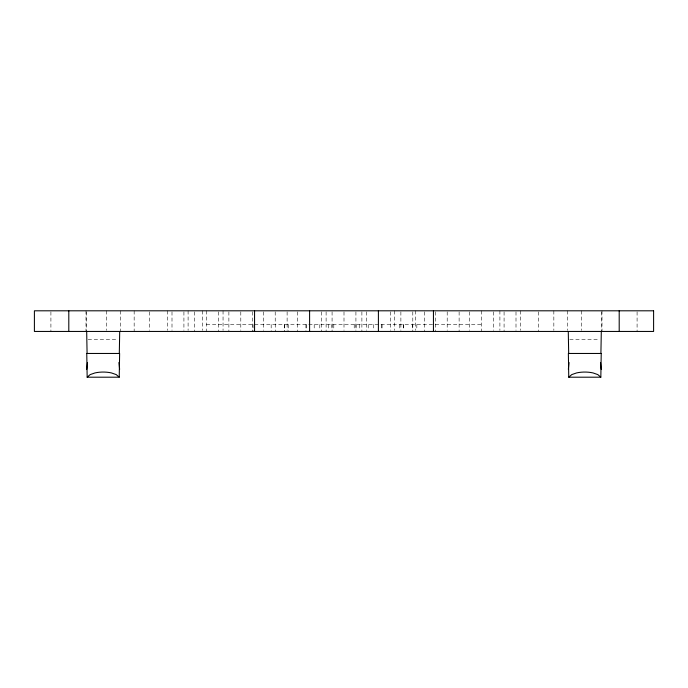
<?xml version="1.0" encoding="UTF-8"?>
<svg xmlns="http://www.w3.org/2000/svg" width="688" height="688" viewBox="0 0 688 688"><rect width="100%" height="100%" fill="white"/><g stroke="black" fill="none" stroke-linecap="round" stroke-linejoin="round"><path stroke-width="0.52" stroke-dasharray="3.44 2.58" d="M206.4 324.564L434.928 324.564M435.375 324.564L481.6 324.564M88.15 339.7L118.233 339.7M569.75 339.7L599.833 339.7M637.088 311.836L637.088 331.444M602 310.804L602 331.444M601.312 311.836L601.312 331.444M581.36 310.804L581.36 330.412M567.6 310.804L567.6 330.412M553.84 310.804L553.84 330.412M538.48 311.836L538.48 331.444M520.541 310.804L520.541 330.412M516 311.836L516 330.412M504.08 311.836L504.08 331.444M499.901 310.804L499.901 330.412M493.52 311.836L493.52 330.412M481.6 310.804L481.6 331.444M469.68 311.836L469.68 330.412M459.12 311.836L459.12 331.444M447.2 311.836L447.2 330.412M435.28 311.836L435.28 331.444M424.72 311.836L424.72 331.444M416.825 324.564L416.825 330.464M415.277 310.804L415.277 330.412M412.8 311.836L412.8 331.444M412.731 324.564L412.731 330.464M403.555 324.564L403.555 330.464M403.34 324.564L403.34 330.464M400.88 311.836L400.88 330.412M399.771 324.564L399.771 330.464M394.637 310.804L394.637 330.412M390.32 311.836L390.32 330.412M382.046 324.564L382.046 330.464M381.763 324.564L381.763 330.464M373.747 324.564L373.747 330.464M368.209 324.564L368.209 330.464M366.48 311.836L366.48 330.412M361.888 311.836L361.888 331.444M359.239 324.564L359.239 330.464M356.057 324.564L356.057 330.464M355.92 311.836L355.92 330.412M354.217 324.564L354.217 330.464M344 311.836L344 330.412M333.792 324.564L333.792 330.464M332.08 311.836L332.08 331.444M331.943 324.564L331.943 330.464M328.752 324.564L328.752 330.464M326.112 311.836L326.112 331.444M321.52 311.836L321.52 331.444M319.791 324.564L319.791 330.464M314.201 324.564L314.201 330.464M306.237 324.564L306.237 330.464M305.954 324.564L305.954 331.444M297.68 311.836L297.68 331.444M288.229 324.564L288.229 331.444M287.12 311.836L287.12 330.412M284.66 324.564L284.66 331.444M284.445 324.564L284.445 331.444M275.2 311.836L275.269 331.444M271.175 324.564L271.175 331.444M263.28 311.836L263.28 330.412M253.072 324.564L253.072 331.444M252.72 311.836L252.72 331.444M240.8 311.836L240.8 330.412M228.88 311.836L228.88 331.444M223.05 310.804L223.05 330.412M218.32 311.836L218.32 331.444M206.4 310.804L206.4 331.444M202.41 310.804L202.41 330.412M194.48 311.836L194.48 331.444M188.099 310.804L188.099 330.412M183.92 311.836L183.92 330.412M172 311.836L172 330.412M167.459 310.804L167.459 330.412M149.52 311.836L149.52 330.412M134.16 310.804L134.16 331.444M120.4 310.804L120.4 331.444M106.64 310.804L106.64 330.412M86.688 311.836L86.688 331.444M86 310.804L86 331.444M50.912 311.836L50.912 331.444"/><path stroke-width="1.03" d="M86.765 369.37L87.453 362.507M568.365 369.37L569.053 362.507M119.23 377.196L119.626 353.46L86.765 353.46L87.161 377.196L119.23 377.196L116.229 374.599L111.413 372.922A16.83 6.854 0 0 0 94.978 372.93L90.162 374.599L87.161 377.196M600.83 377.196L601.226 353.46L568.365 353.46L568.761 377.196L600.83 377.196L597.829 374.599L593.013 372.922A16.83 6.854 0 0 0 576.578 372.93L571.762 374.599L568.761 377.196M600.538 362.507L601.226 369.37M118.938 362.507L119.626 369.37M619.2 310.804L619.2 331.444M601.303 331.444L600.908 353.46M568.684 353.46L568.279 331.444M433.44 310.804L433.44 331.444M378.4 310.804L378.4 331.444M309.6 310.804L309.6 331.444M254.56 310.804L254.56 331.444M119.703 331.444L119.308 353.46M87.084 353.46L86.679 331.444M68.8 310.804L68.8 331.444M653.6 310.804L34.4 310.804L34.4 331.444L653.6 331.444L653.6 310.804"/></g></svg>
